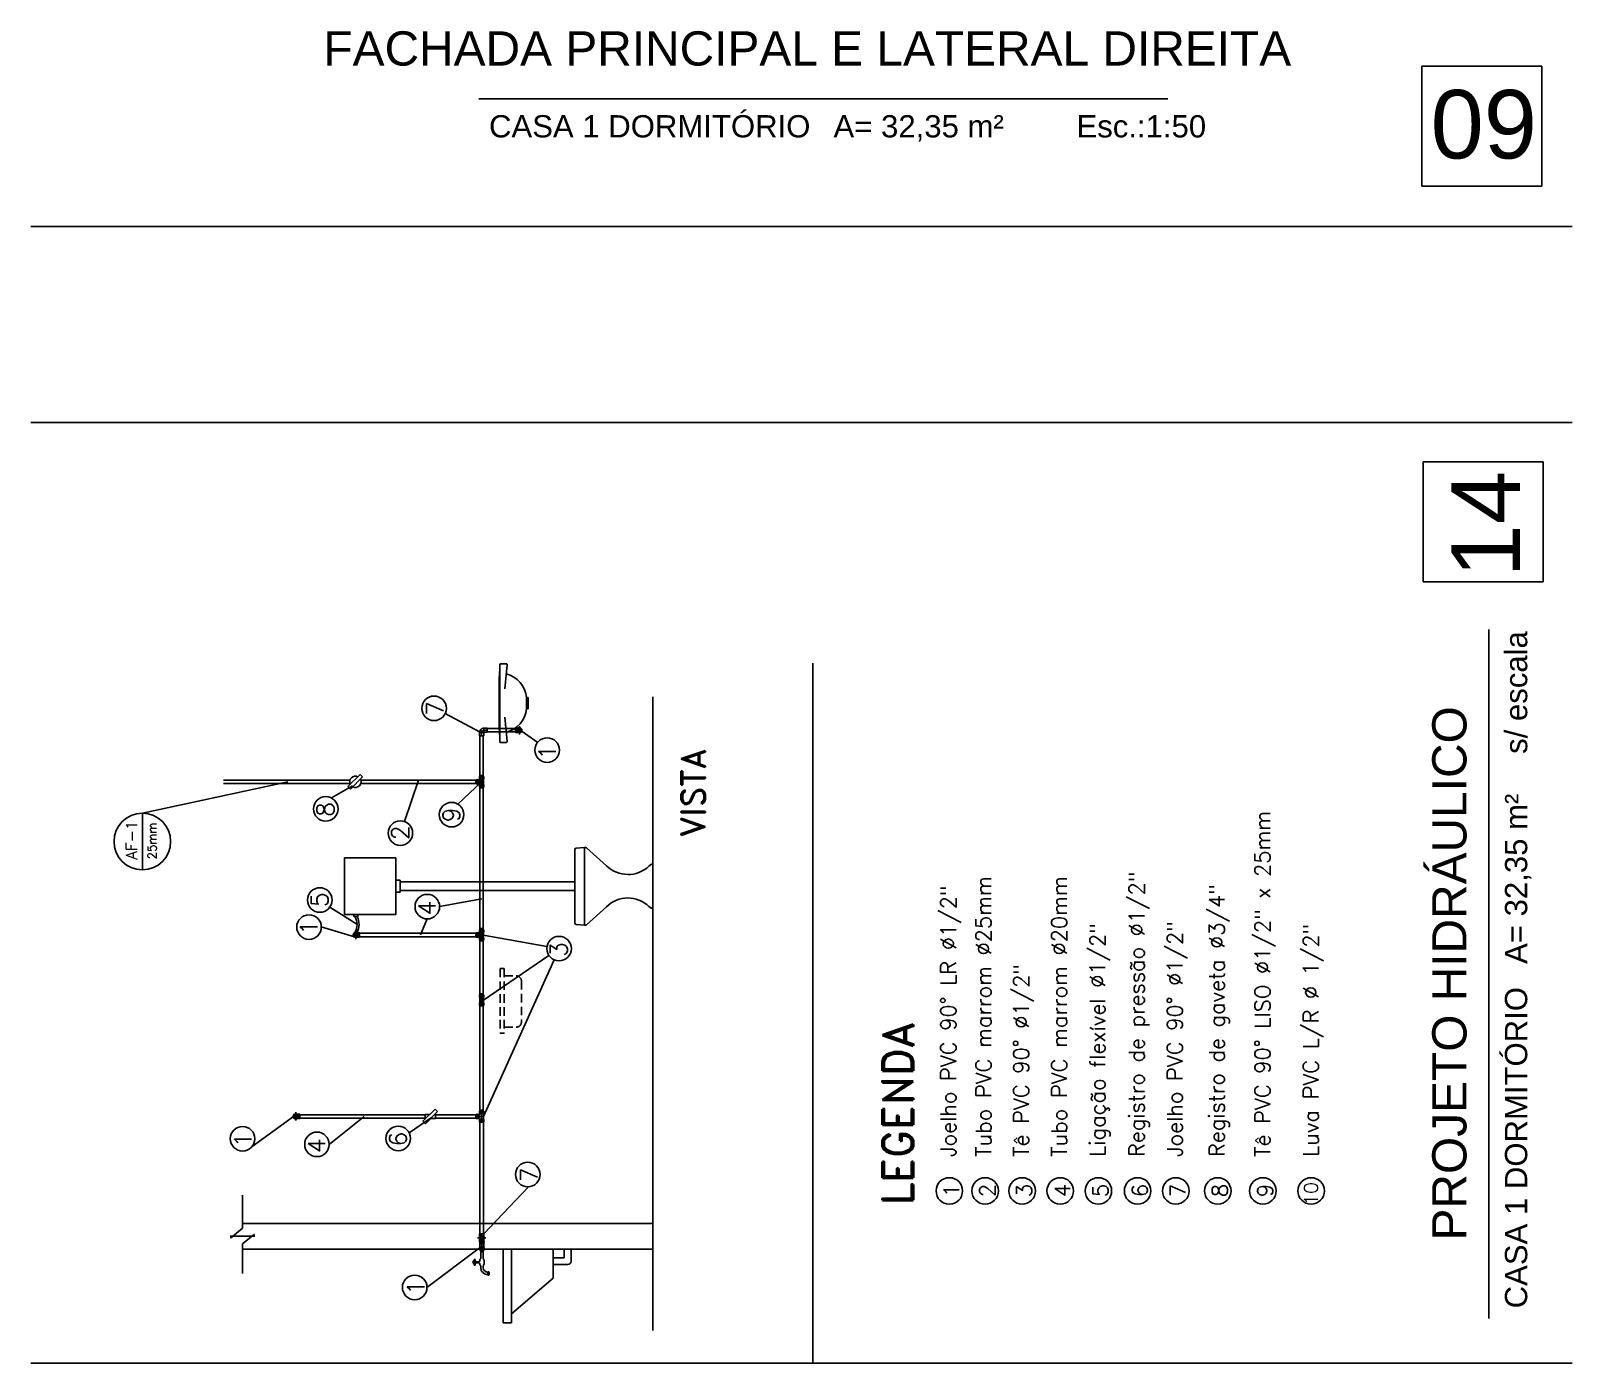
# Model space of a CAD drawing. Header units: millimetres. Extents: x 379 to 8329, y 269 to 4802.
# Drawn here: x 3722 to 4622, y 1154 to 1932 of the extents above; entities that cross this region are included whole.
import ezdxf

# ---------------------------------------------------------------- set-up
doc = ezdxf.new("R2010")
doc.units = ezdxf.units.MM
doc.header["$LTSCALE"] = 20
doc.header["$MEASUREMENT"] = 0
doc.linetypes.add('DASHED2', pattern=[0.375, 0.25, -0.125])
for name, color, linetype in [('1', 7, 'Continuous'), ('ARQ-1', 1, 'Continuous'), ('ARQ-2', 2, 'Continuous'), ('ARQ-4', 4, 'Continuous'), ('ARQ-SIMB', 2, 'Continuous'), ('Cotas', 7, 'Continuous'), ('ELE-TXT', 9, 'Continuous'), ('FINA', 1, 'Continuous'), ('HID-SIMB', 2, 'Continuous'), ('MURETA', 6, 'Continuous'), ('SAN-1', 1, 'Continuous'), ('SAN-SIMB', 2, 'Continuous'), ('Texto', 2, 'Continuous')]:
    doc.layers.add(name, color=color, linetype=linetype)
doc.styles.add('BUILD', font='romand.shx')
doc.styles.add('ROMANS', font='romans.shx')
doc.styles.add('Textos Gd.', font='arial.ttf', dxfattribs={"height": 0.15})

# ---------------------------------------------------------------- blocks, each defined once
blk = doc.blocks.new('11172F')
at = {"layer": 'ARQ-1'}
for q in [(-0.189, 0.333), (0.189, 0.333)]:
    blk.add_line((0, 0.333), q, dxfattribs=at)
at = {"layer": 'ARQ-2'}
for points in [[(0, 0), (-0.1016, 0), (-0.1024, 0, -0.610029), (-0.1065, 0.0079), (-0.1018, 0.0145, -0.035601), (-0.0981, 0.0189, 0.406195), (-0.1, 0.225), (-0.187, 0.323, -0.153597), (-0.189, 0.333), (-0.1855, 0.3736, -0.389559), (-0.1786, 0.38), (0, 0.38)], [(0, 0), (0.1016, 0), (0.1024, 0, 0.610029), (0.1065, 0.0079), (0.1018, 0.0145, 0.035601), (0.0981, 0.0189, -0.406195), (0.1, 0.225), (0.187, 0.323, 0.153597), (0.189, 0.333), (0.1855, 0.3736, 0.389559), (0.1786, 0.38), (0, 0.38)]]:
    blk.add_lwpolyline(points, format="xyb", dxfattribs=at)
blk = doc.blocks.new('1112F')
at = {"layer": 'ARQ-2'}
for p, q in [((-0.23, 0.1614), (-0.23, 0.1272)), ((-0.2275, 0.164), (0.2275, 0.164)), ((-0.2245, 0.1222), (-0.0829, 0.136)), ((0.2245, 0.1222), (0.0829, 0.136)), ((0.23, 0.1614), (0.23, 0.1272)), ((0.0324, 0.0087), (-0.0328, 0.0087)), ((-0.0324, 0), (-0.0328, 0.0087)), ((0.0324, 0), (-0.0324, 0)), ((0.0324, 0), (0.0328, 0.0087))]:
    blk.add_line(p, q, dxfattribs=at)
for centre, radius, start, end in [((-0.2275, 0.1614), 0.00252, 90, 180), ((-0.225, 0.1272), 0.00503, 180, 275.57078), ((-0.0326, -3.1675), 3.3372, 89.44063, 93.35322), ((-0.0167, 0.1666), 0.1587, 194.16989, 264.33594), ((0.0326, -3.1675), 3.3372, 86.64678, 90.55937), ((0.0167, 0.1666), 0.1587, 275.66406, 345.83011), ((0.225, 0.1272), 0.00503, 264.42922, 0), ((0.2275, 0.1614), 0.00252, 0, 90)]:
    blk.add_arc(centre, radius, start, end, dxfattribs=at)

msp = doc.modelspace()

# ---------------------------------------------------------------- linework, layer by layer
at = {"color": 1}
for p, q in [((3984.024, 1892.619), (4386.323, 1892.619)), ((4573.683, 1180.394), (4573.683, 1582.693))]:
    msp.add_line(p, q, dxfattribs=at)
at = {"layer": '1', "color": 1}
for p, q in [((4622.402, 1818.046), (3722.402, 1818.046)), ((4622.402, 1703.615), (3722.402, 1703.615))]:
    msp.add_line(p, q, dxfattribs=at)
at = {"layer": '1', "color": 2}
for p, q in [((3998.125, 1177.872), (3998.125, 1220.872)), ((4003.125, 1177.872), (4003.125, 1220.872)), ((4027.396, 1204.013), (4027.396, 1220.872)), ((4033.866, 1215.908), (4033.866, 1220.872)), ((4037.866, 1213.908), (4037.866, 1220.872)), ((4003.125, 1183.154), (4027.396, 1204.013)), ((3998.125, 1177.872), (4003.125, 1177.872))]:
    msp.add_line(p, q, dxfattribs=at)
at = {"layer": '1', "color": 1}
for points in [[(4534.67, 1841.724), (4534.67, 1911.724), (4604.67, 1911.724), (4604.67, 1841.724)], [(4535.402, 1610.615), (4535.402, 1680.615), (4605.402, 1680.615), (4605.402, 1610.615)]]:
    msp.add_lwpolyline(points, close=True, dxfattribs=at)
at = {"layer": '1', "color": 2}
msp.add_arc((4035.866, 1213.908), 2, 270, 0, dxfattribs=at)
at = {"layer": 'ARQ-4', "color": 1}
for p, q in [((3988.969, 1524.935), (4005.358, 1524.935)), ((3989.016, 1523.052), (4005.358, 1523.052)), ((3984.615, 1369.374), (3984.615, 1520.617)), ((3986.615, 1369.372), (3986.615, 1520.617)), ((3834.857, 1494.813), (3908.728, 1494.813)), ((3915.111, 1494.813), (3982.511, 1494.813)), ((3984.612, 1496.871), (3984.612, 1401.279)), ((3986.612, 1496.87), (3986.612, 1401.281)), ((3834.857, 1492.813), (3908.743, 1492.813)), ((3915.097, 1492.813), (3982.522, 1492.813)), ((3984.615, 1301.457), (3984.613, 1490.754)), ((3986.615, 1301.456), (3986.613, 1490.755)), ((3984.615, 1435.329), (3984.615, 1363.256)), ((3986.615, 1435.329), (3986.615, 1363.257)), ((3984.609, 1407.397), (3984.615, 1430.329)), ((3986.609, 1407.395), (3986.615, 1430.329)), ((3982.518, 1405.338), (3914.386, 1405.338)), ((3982.518, 1403.338), (3914.386, 1403.338)), ((3879.386, 1299.399), (3952.615, 1299.399)), ((3879.386, 1297.399), (3952.615, 1297.399)), ((3958.615, 1299.399), (3982.511, 1299.399)), ((3958.615, 1297.399), (3982.511, 1297.399)), ((3984.657, 1229.808), (3984.63, 1295.34)), ((3986.657, 1229.808), (3986.63, 1295.341))]:
    msp.add_line(p, q, dxfattribs=at)
for centre, radius, start, end in [((3904.258, 1410.499), 8.657, 326.787102, 32.566969), ((3904.076, 1410.52), 10, 331.070821, 27.638834)]:
    msp.add_arc(centre, radius, start, end, dxfattribs=at)
at = {"layer": 'ARQ-SIMB', "color": 1}
for p, q in [((3986.986, 1229.808), (4013.018, 1257.327)), ((3984.129, 1221.509), (3953.711, 1198.562))]:
    msp.add_line(p, q, dxfattribs=at)
at = {"layer": 'ARQ-SIMB', "color": 2}
for centre in [(4012.587, 1264.488), (3946.538, 1198.562)]:
    msp.add_circle(centre, 7.173, dxfattribs=at)
at = {"layer": 'Cotas', "color": 2}
for p, q in [((4027.396, 1215.908), (4033.866, 1215.908)), ((4027.396, 1211.908), (4035.866, 1211.908))]:
    msp.add_line(p, q, dxfattribs=at)
at = {"layer": 'FINA'}
for p, q in [((4085.615, 1173.311), (4085.615, 1543.537)), ((3984.335, 1522.999), (3964.422, 1533.794)), ((4008.617, 1523.595), (4018.354, 1516.866)), ((3914.665, 1498.063), (3907.594, 1490.992)), ((3916.079, 1496.648), (3909.008, 1489.577)), ((3916.079, 1496.648), (3914.665, 1498.063)), ((3948.811, 1494.813), (3940.512, 1470.634)), ((3787.516, 1475.429), (3872.407, 1493.835)), ((3910.203, 1491.426), (3897.916, 1484.386)), ((3909.008, 1489.577), (3907.594, 1490.992)), ((3985.615, 1493.813), (3971.82, 1480.759)), ((3961.079, 1420.922), (3985.745, 1425.442)), ((3897.034, 1420.696), (3912.693, 1410.609)), ((3953.906, 1413.749), (3950.001, 1404.445)), ((3911.45, 1403.265), (3892.013, 1409.22)), ((3981.778, 1404.338), (3986.747, 1404.338)), ((3982.887, 1405.555), (3982.516, 1405.553)), ((3982.516, 1405.553), (3982.518, 1403.123)), ((3982.887, 1405.555), (3982.889, 1403.125)), ((3983.75, 1405.561), (3983.099, 1405.556)), ((3983.099, 1405.556), (3983.101, 1403.126)), ((3983.75, 1405.561), (3983.942, 1405.452)), ((3983.752, 1403.102), (3983.751, 1405.561)), ((3983.942, 1405.452), (3984.507, 1405.452)), ((3983.95, 1403.212), (3983.942, 1405.452)), ((3984.399, 1406.163), (3984.403, 1406.814)), ((3984.399, 1406.163), (3984.507, 1405.971)), ((3986.858, 1406.161), (3984.399, 1406.162)), ((3984.403, 1406.814), (3986.833, 1406.812)), ((3984.404, 1407.026), (3984.406, 1407.397)), ((3984.404, 1407.026), (3986.834, 1407.024)), ((3984.406, 1407.397), (3986.836, 1407.395)), ((3984.507, 1405.971), (3984.507, 1405.452)), ((3986.747, 1405.963), (3984.507, 1405.971)), ((3985.621, 1400.529), (3985.621, 1408.486)), ((4023.789, 1397.667), (3985.621, 1404.507)), ((3986.858, 1406.161), (3986.747, 1405.963)), ((3986.747, 1402.713), (3986.747, 1405.963)), ((3986.833, 1406.812), (3986.858, 1406.161)), ((3986.836, 1407.395), (3986.834, 1407.024)), ((3982.518, 1403.123), (3982.889, 1403.125)), ((3983.101, 1403.126), (3983.752, 1403.102)), ((3983.752, 1403.102), (3983.95, 1403.212)), ((3983.95, 1403.212), (3984.507, 1403.212)), ((3984.399, 1402.513), (3984.507, 1402.705)), ((3986.858, 1402.515), (3984.399, 1402.514)), ((3984.399, 1402.513), (3984.403, 1401.862)), ((3984.403, 1401.862), (3986.833, 1401.864)), ((3984.404, 1401.65), (3986.834, 1401.652)), ((3984.404, 1401.65), (3984.406, 1401.279)), ((3984.406, 1401.279), (3986.836, 1401.281)), ((3984.507, 1402.705), (3984.507, 1403.212)), ((3986.747, 1402.713), (3984.507, 1402.705)), ((3986.858, 1402.515), (3986.747, 1402.713)), ((3986.833, 1401.864), (3986.858, 1402.515)), ((3986.836, 1401.281), (3986.834, 1401.652)), ((4024.924, 1392.36), (3986.741, 1366.315)), ((3986.741, 1298.399), (4027.906, 1389.861)), ((3875.787, 1298.334), (3851.547, 1280.812)), ((3875.343, 1298.334), (3879.021, 1298.334)), ((3877.386, 1299.671), (3876.691, 1298.976)), ((3877.227, 1299.697), (3876.695, 1299.165)), ((3877.528, 1299.629), (3876.724, 1298.825)), ((3877.659, 1299.575), (3876.781, 1298.697)), ((3877.049, 1299.704), (3876.819, 1299.474)), ((3877.778, 1299.509), (3876.857, 1298.588)), ((3877.887, 1299.434), (3876.95, 1298.496)), ((3877.987, 1299.349), (3877.059, 1298.421)), ((3877.087, 1300.814), (3877.087, 1295.969)), ((3878.077, 1299.255), (3877.17, 1298.348)), ((3878.391, 1298.276), (3877.214, 1297.099)), ((3878.158, 1299.151), (3877.263, 1298.256)), ((3878.23, 1299.038), (3877.34, 1298.148)), ((3878.395, 1298.464), (3877.384, 1297.454)), ((3878.291, 1298.914), (3877.4, 1298.023)), ((3878.34, 1298.779), (3877.438, 1297.877)), ((3878.349, 1298.049), (3877.441, 1297.141)), ((3878.376, 1298.63), (3877.445, 1297.699)), ((3878.209, 1297.724), (3877.765, 1297.281)), ((3877.828, 1297.119), (3879.386, 1297.119)), ((3877.829, 1299.679), (3879.386, 1299.679)), ((3879.386, 1299.679), (3879.386, 1297.119)), ((3896.65, 1282.091), (3917.047, 1298.446)), ((3943.358, 1288.758), (3956.322, 1297.692)), ((3985.785, 1218.996), (3985.785, 1224.29)), ((3984.291, 1220.928), (3984.291, 1220.543)), ((3984.291, 1220.928), (3984.291, 1220.543)), ((3984.57, 1220.927), (3984.291, 1220.927)), ((3987.279, 1220.543), (3984.291, 1220.543)), ((3987.279, 1220.543), (3984.291, 1220.543)), ((3984.553, 1220.543), (3984.808, 1220.129)), ((3984.553, 1220.543), (3984.808, 1220.129)), ((3984.562, 1222.161), (3984.67, 1222.353)), ((3987.021, 1222.163), (3984.562, 1222.161)), ((3984.562, 1222.161), (3984.567, 1221.509)), ((3984.567, 1221.509), (3986.997, 1221.511)), ((3984.568, 1221.298), (3986.998, 1221.299)), ((3984.568, 1221.298), (3984.57, 1220.927)), ((3984.57, 1220.927), (3987, 1220.928)), ((3984.67, 1222.353), (3984.67, 1223.986)), ((3986.91, 1222.361), (3984.67, 1222.353)), ((3986.762, 1220.129), (3984.808, 1220.129)), ((3986.762, 1220.129), (3984.808, 1220.129)), ((3985.128, 1220.129), (3985.128, 1215.393)), ((3986.503, 1220.129), (3986.503, 1215.348)), ((3987.016, 1220.543), (3986.762, 1220.129)), ((3987.016, 1220.543), (3986.762, 1220.129)), ((3986.91, 1222.361), (3986.91, 1223.986)), ((3987.021, 1222.162), (3986.91, 1222.361)), ((3986.997, 1221.511), (3987.021, 1222.162)), ((3987, 1220.928), (3986.998, 1221.299)), ((3987, 1220.928), (3987.279, 1220.928)), ((3987.279, 1220.928), (3987.279, 1220.543)), ((3987.279, 1220.928), (3987.279, 1220.543)), ((3981.84, 1214.918), (3981.31, 1214.918)), ((3981.31, 1214.918), (3981.31, 1211.62)), ((3981.84, 1211.62), (3981.31, 1211.62)), ((3981.744, 1213.993), (3981.744, 1213.993)), ((3981.84, 1214.918), (3981.84, 1211.62)), ((3981.84, 1213.993), (3982.038, 1213.993)), ((3982.038, 1212.544), (3981.84, 1212.544)), ((3982.038, 1213.993), (3982.038, 1212.544)), ((3984.398, 1213.544), (3982.038, 1213.544)), ((3984.398, 1212.994), (3982.038, 1212.994)), ((3985.128, 1211.145), (3985.128, 1210.104)), ((3986.503, 1211.19), (3986.503, 1210.104)), ((3989.251, 1207.608), (3989.251, 1205.706)), ((3989.861, 1207.608), (3989.251, 1207.608)), ((3989.861, 1207.608), (3989.861, 1205.706)), ((3989.861, 1207.389), (3990.018, 1207.389)), ((3990.018, 1207.389), (3990.018, 1205.95)), ((3989.861, 1205.706), (3989.251, 1205.706)), ((3990.018, 1205.95), (3989.861, 1205.95))]:
    msp.add_line(p, q, dxfattribs=at)
at = {"layer": 'FINA', "color": 2}
msp.add_line((3787.516, 1442.383), (3787.516, 1475.429), dxfattribs=at)
at = {"layer": 'FINA', "color": 1}
for p, q in [((3910.343, 1404.338), (3914.021, 1404.338)), ((3912.386, 1405.675), (3911.691, 1404.981)), ((3912.227, 1405.702), (3911.695, 1405.169)), ((3912.528, 1405.633), (3911.724, 1404.829)), ((3912.659, 1405.579), (3911.781, 1404.701)), ((3912.049, 1405.708), (3911.819, 1405.478)), ((3912.778, 1405.513), (3911.857, 1404.593)), ((3912.887, 1405.438), (3911.95, 1404.501)), ((3912.987, 1405.353), (3912.059, 1404.426)), ((3912.087, 1406.818), (3912.087, 1401.973)), ((3913.077, 1405.259), (3912.17, 1404.352)), ((3913.391, 1404.28), (3912.214, 1403.103)), ((3913.158, 1405.155), (3912.263, 1404.26)), ((3913.23, 1405.042), (3912.34, 1404.152)), ((3913.395, 1404.469), (3912.384, 1403.458)), ((3913.291, 1404.918), (3912.4, 1404.027)), ((3913.34, 1404.783), (3912.438, 1403.881)), ((3913.349, 1404.053), (3912.441, 1403.145)), ((3913.376, 1404.634), (3912.445, 1403.703)), ((3912.829, 1405.683), (3914.386, 1405.683)), ((3914.386, 1405.683), (3914.386, 1403.123)), ((3913.209, 1403.729), (3912.765, 1403.285)), ((3912.828, 1403.123), (3914.386, 1403.123))]:
    msp.add_line(p, q, dxfattribs=at)
at = {"layer": 'FINA', "color": 7}
for p, q in [((3846.018, 1235.872), (3875.615, 1235.872)), ((3915.615, 1235.872), (3875.615, 1235.872)), ((3915.615, 1235.872), (4085.615, 1235.872)), ((3846.018, 1220.872), (3875.615, 1220.872)), ((3915.615, 1220.872), (3875.615, 1220.872)), ((3915.615, 1220.872), (4085.615, 1220.872))]:
    msp.add_line(p, q, dxfattribs=at)
at = {"layer": 'FINA', "color": 2}
for centre, radius in [((3957.873, 1536.721), 7.173), ((4023.905, 1512.322), 7.173), ((3894.625, 1478.012), 7.173), ((3968.089, 1474.633), 7.173), ((3787.516, 1458.906), 16.523), ((3938.183, 1463.849), 7.173), ((3891.141, 1424.786), 7.173), ((3953.906, 1420.922), 7.173), ((3884.843, 1408.988), 7.173), ((4030.85, 1396.402), 7.173), ((3846.02, 1285.385), 7.173), ((3889.477, 1282.091), 7.173), ((3936.942, 1285.549), 7.173)]:
    msp.add_circle(centre, radius, dxfattribs=at)
at = {"layer": 'FINA', "color": 1}
for radius in [1.477, 1.306]:
    msp.add_circle((3912.091, 1404.403), radius, dxfattribs=at)
at = {"layer": 'FINA'}
for radius in [1.477, 1.306]:
    msp.add_circle((3877.091, 1298.399), radius, dxfattribs=at)
for centre, radius, start, end in [((3911.92, 1493.836), 3.338, 63.28782, 206.71218), ((3911.92, 1493.836), 3.338, 241.585849, 28.414151), ((3982.993, 1405.534), 0.11, 11.510688, 169.13031), ((3984.425, 1406.92), 0.11, 100.86969, 258.489312), ((3986.804, 1406.918), 0.11, 285.363161, 73.995841), ((3982.995, 1403.155), 0.11, 196.004159, 344.636839), ((3984.425, 1401.756), 0.11, 101.510688, 259.13031), ((3986.804, 1401.758), 0.11, 286.004159, 74.636839), ((3877.413, 1299.056), 0.726, 116.610898, 244.093279), ((3876.679, 1297.757), 0.767, 302.103448, 57.188606), ((3984.588, 1221.404), 0.11, 101.510688, 259.13031), ((3986.331, 1214.096), 1.769, 132.830741, 149.931337), ((3985.253, 1214.096), 1.769, 30.068663, 45.042482), ((3986.968, 1221.405), 0.11, 286.004159, 74.636839), ((3981.31, 1213.269), 0.729, 90, 270), ((3988.56, 1213.269), 4.171, 166.514635, 176.221162), ((3988.56, 1213.269), 4.171, 183.778838, 193.485365), ((3987.193, 1213.597), 2.765, 149.931337, 166.514635), ((3987.193, 1212.941), 2.765, 193.485365, 210.068663), ((3986.331, 1212.442), 1.769, 210.068663, 227.169259), ((3989.251, 1210.104), 4.123, 180, 270), ((3985.253, 1212.442), 1.769, 314.957518, 329.931337), ((3989.251, 1210.104), 2.749, 180, 270), ((3984.391, 1213.597), 2.765, 13.485365, 30.068663), ((3984.391, 1212.941), 2.765, 329.931337, 346.514635), ((3983.024, 1213.269), 4.171, 0, 13.485365), ((3983.024, 1213.269), 4.171, 346.514635, 0)]:
    msp.add_arc(centre, radius, start, end, dxfattribs=at)
at = {"layer": 'FINA', "color": 1}
for centre, radius, start, end in [((3912.413, 1405.06), 0.726, 116.610898, 244.093279), ((3911.679, 1403.762), 0.767, 302.103448, 57.188606)]:
    msp.add_arc(centre, radius, start, end, dxfattribs=at)
at = {"layer": 'HID-SIMB'}
for p, q in [((4040.015, 1412.89), (4040.015, 1417.89)), ((3846.018, 1252.423), (3846.018, 1233.125)), ((3846.018, 1233.125), (3839.079, 1227.362)), ((3846.018, 1228.531), (3838.772, 1228.531)), ((3846.018, 1223.936), (3852.956, 1229.699)), ((3846.018, 1228.531), (3853.264, 1228.531)), ((3846.018, 1206.618), (3846.018, 1223.936))]:
    msp.add_line(p, q, dxfattribs=at)
at = {"layer": 'MURETA', "color": 1}
for p, q in [((3910.996, 1416.329), (3910.996, 1415.159)), ((3913.281, 1416.329), (3913.281, 1415.159))]:
    msp.add_line(p, q, dxfattribs=at)
msp.add_lwpolyline([(3910.996, 1415.159), (3913.281, 1415.159)], dxfattribs=at)
at = {"layer": 'SAN-1'}
for p, q in [((3984.533, 1522.714), (3984.402, 1522.533)), ((3984.402, 1522.533), (3986.822, 1522.533)), ((3984.402, 1522.533), (3984.402, 1520.617)), ((3984.533, 1522.977), (3984.533, 1522.714)), ((3985.619, 1520.617), (3985.619, 1522.928)), ((3986.597, 1525.051), (3986.795, 1525.052)), ((3986.642, 1522.942), (3986.642, 1522.714)), ((3986.642, 1522.942), (3986.805, 1522.942)), ((3986.836, 1522.519), (3986.642, 1522.714)), ((3988.898, 1523.976), (3986.651, 1523.965)), ((3986.795, 1525.052), (3986.975, 1525.183)), ((3987.001, 1522.75), (3986.805, 1522.942)), ((3986.836, 1520.617), (3986.836, 1522.519)), ((3986.975, 1525.183), (3988.892, 1525.192)), ((3986.975, 1525.183), (3986.987, 1522.764)), ((3988.904, 1522.759), (3987.001, 1522.75)), ((3988.892, 1525.192), (3988.904, 1522.759)), ((4005.358, 1522.629), (4005.358, 1525.189)), ((4006.916, 1525.189), (4005.358, 1525.189)), ((4006.915, 1522.629), (4005.358, 1522.629)), ((4009.401, 1523.974), (4005.723, 1523.974)), ((4006.349, 1523.843), (4007.36, 1524.854)), ((4006.353, 1524.032), (4007.53, 1525.209)), ((4006.368, 1523.678), (4007.299, 1524.609)), ((4006.395, 1524.259), (4007.303, 1525.167)), ((4006.404, 1523.529), (4007.306, 1524.431)), ((4006.453, 1523.394), (4007.345, 1524.285)), ((4006.515, 1523.27), (4007.404, 1524.16)), ((4006.535, 1524.584), (4006.979, 1525.027)), ((4006.586, 1523.157), (4007.481, 1524.052)), ((4006.667, 1523.053), (4007.574, 1523.96)), ((4006.757, 1522.959), (4007.685, 1523.887)), ((4006.857, 1522.874), (4007.795, 1523.812)), ((4006.966, 1522.799), (4007.887, 1523.72)), ((4007.085, 1522.733), (4007.963, 1523.611)), ((4007.216, 1522.679), (4008.02, 1523.483)), ((4007.359, 1522.637), (4008.053, 1523.332)), ((4007.517, 1522.61), (4008.049, 1523.143)), ((4007.657, 1521.494), (4007.657, 1526.339)), ((4007.695, 1522.604), (4007.925, 1522.834)), ((3984.402, 1520.617), (3986.836, 1520.617)), ((3982.881, 1495.03), (3982.51, 1495.028)), ((3982.51, 1495.028), (3982.511, 1492.598)), ((3982.881, 1495.03), (3982.882, 1492.6)), ((3983.744, 1495.035), (3983.093, 1495.031)), ((3983.093, 1495.031), (3983.094, 1492.601)), ((3983.744, 1495.035), (3983.936, 1494.927)), ((3983.746, 1492.577), (3983.744, 1495.035)), ((3983.936, 1494.927), (3984.501, 1494.927)), ((3983.944, 1492.687), (3983.936, 1494.927)), ((3984.392, 1495.637), (3984.397, 1496.289)), ((3984.392, 1495.637), (3984.501, 1495.445)), ((3986.851, 1495.636), (3984.392, 1495.637)), ((3984.397, 1496.289), (3986.827, 1496.287)), ((3984.398, 1496.501), (3984.4, 1496.872)), ((3984.398, 1496.501), (3986.828, 1496.499)), ((3984.4, 1496.872), (3986.83, 1496.87)), ((3984.501, 1495.445), (3984.501, 1494.927)), ((3986.741, 1495.437), (3984.501, 1495.445)), ((3985.615, 1490.004), (3985.615, 1497.96)), ((3986.851, 1495.636), (3986.741, 1495.437)), ((3986.741, 1492.188), (3986.741, 1495.437)), ((3986.827, 1496.287), (3986.851, 1495.636)), ((3986.83, 1496.87), (3986.828, 1496.499)), ((3981.771, 1493.813), (3986.741, 1493.813)), ((3982.511, 1492.598), (3982.882, 1492.6)), ((3983.094, 1492.601), (3983.746, 1492.577)), ((3983.746, 1492.577), (3983.944, 1492.687)), ((3983.944, 1492.687), (3984.501, 1492.687)), ((3984.392, 1491.988), (3984.501, 1492.18)), ((3986.851, 1491.99), (3984.392, 1491.988)), ((3984.392, 1491.988), (3984.397, 1491.337)), ((3984.397, 1491.337), (3986.827, 1491.338)), ((3984.398, 1491.125), (3986.828, 1491.127)), ((3984.398, 1491.125), (3984.4, 1490.754)), ((3984.4, 1490.754), (3986.83, 1490.756)), ((3984.501, 1492.18), (3984.501, 1492.687)), ((3986.741, 1492.188), (3984.501, 1492.18)), ((3986.851, 1491.99), (3986.741, 1492.188)), ((3986.827, 1491.338), (3986.851, 1491.99)), ((3986.83, 1490.756), (3986.828, 1491.127)), ((3984.392, 1368.14), (3984.397, 1368.791)), ((3984.392, 1368.14), (3984.501, 1367.948)), ((3986.851, 1368.138), (3984.392, 1368.139)), ((3984.397, 1368.791), (3986.827, 1368.789)), ((3984.398, 1369.003), (3984.4, 1369.374)), ((3984.398, 1369.003), (3986.828, 1369.001)), ((3984.4, 1369.374), (3986.83, 1369.372)), ((3985.615, 1362.506), (3985.615, 1370.462)), ((3986.851, 1368.138), (3986.741, 1367.939)), ((3986.827, 1368.789), (3986.851, 1368.138)), ((3986.83, 1369.372), (3986.828, 1369.001)), ((3984.392, 1364.49), (3984.501, 1364.682)), ((3986.851, 1364.492), (3984.392, 1364.49)), ((3984.392, 1364.49), (3984.397, 1363.839)), ((3984.397, 1363.839), (3986.827, 1363.84)), ((3984.398, 1363.627), (3986.828, 1363.629)), ((3984.398, 1363.627), (3984.4, 1363.256)), ((3984.4, 1363.256), (3986.83, 1363.258)), ((3984.501, 1364.682), (3984.501, 1367.948)), ((3986.741, 1367.939), (3984.501, 1367.948)), ((3986.741, 1364.69), (3984.501, 1364.682)), ((3986.741, 1364.69), (3986.741, 1367.939)), ((3986.851, 1364.492), (3986.741, 1364.69)), ((3986.827, 1363.84), (3986.851, 1364.492)), ((3986.83, 1363.258), (3986.828, 1363.629)), ((3958.443, 1302.641), (3951.372, 1295.57)), ((3952.615, 1299.599), (3955.401, 1299.599)), ((3952.615, 1297.199), (3952.615, 1299.599)), ((3952.615, 1297.199), (3953.001, 1297.199)), ((3959.858, 1301.227), (3952.787, 1294.156)), ((3955.829, 1297.199), (3958.615, 1297.199)), ((3958.229, 1299.599), (3958.615, 1299.599)), ((3959.858, 1301.227), (3958.443, 1302.641)), ((3958.615, 1297.199), (3958.615, 1299.599)), ((3981.771, 1298.399), (3986.741, 1298.399)), ((3982.881, 1299.616), (3982.51, 1299.614)), ((3982.51, 1299.614), (3982.511, 1297.184)), ((3982.511, 1297.184), (3982.882, 1297.186)), ((3982.881, 1299.616), (3982.882, 1297.186)), ((3983.744, 1299.621), (3983.093, 1299.617)), ((3983.093, 1299.617), (3983.094, 1297.187)), ((3983.094, 1297.187), (3983.746, 1297.162)), ((3983.744, 1299.621), (3983.936, 1299.513)), ((3983.746, 1297.162), (3983.744, 1299.621)), ((3983.746, 1297.162), (3983.944, 1297.273)), ((3983.936, 1299.513), (3984.501, 1299.513)), ((3983.944, 1297.273), (3983.936, 1299.513)), ((3983.944, 1297.273), (3984.501, 1297.273)), ((3984.392, 1300.223), (3984.397, 1300.875)), ((3984.392, 1300.223), (3984.501, 1300.031)), ((3986.851, 1300.221), (3984.392, 1300.223)), ((3984.392, 1296.574), (3984.501, 1296.766)), ((3986.851, 1296.576), (3984.392, 1296.574)), ((3984.392, 1296.574), (3984.397, 1295.923)), ((3984.397, 1300.875), (3986.827, 1300.873)), ((3984.398, 1301.086), (3984.4, 1301.457)), ((3984.398, 1301.086), (3986.828, 1301.085)), ((3984.4, 1301.457), (3986.83, 1301.456)), ((3984.501, 1300.031), (3984.501, 1299.513)), ((3986.741, 1300.023), (3984.501, 1300.031)), ((3984.501, 1296.766), (3984.501, 1297.273)), ((3986.741, 1296.774), (3984.501, 1296.766)), ((3985.615, 1294.59), (3985.615, 1302.546)), ((3986.851, 1300.222), (3986.741, 1300.023)), ((3986.741, 1296.774), (3986.741, 1300.023)), ((3986.851, 1296.576), (3986.741, 1296.774)), ((3986.827, 1300.873), (3986.851, 1300.222)), ((3986.827, 1295.924), (3986.851, 1296.576)), ((3986.83, 1301.456), (3986.828, 1301.085)), ((3952.787, 1294.156), (3951.372, 1295.57)), ((3984.397, 1295.923), (3986.827, 1295.924)), ((3984.398, 1295.711), (3986.828, 1295.712)), ((3984.398, 1295.711), (3984.4, 1295.34)), ((3984.4, 1295.34), (3986.83, 1295.341)), ((3986.83, 1295.341), (3986.828, 1295.712)), ((3983.29, 1227.51), (3988.136, 1227.51)), ((3984.346, 1225.212), (3986.906, 1225.212)), ((3984.401, 1227.472), (3984.631, 1227.242)), ((3984.407, 1227.65), (3984.94, 1227.117)), ((3984.426, 1228.251), (3984.426, 1229.808)), ((3984.426, 1229.808), (3986.986, 1229.808)), ((3984.426, 1226.768), (3984.426, 1225.212)), ((3984.434, 1227.808), (3985.128, 1227.113)), ((3984.475, 1227.951), (3985.28, 1227.147)), ((3984.53, 1228.081), (3985.407, 1227.204)), ((3984.556, 1225.282), (3984.666, 1225.48)), ((3984.58, 1224.63), (3984.556, 1225.282)), ((3984.556, 1225.282), (3987.015, 1225.28)), ((3984.577, 1224.048), (3984.579, 1224.419)), ((3987.007, 1224.046), (3984.577, 1224.048)), ((3987.009, 1224.417), (3984.579, 1224.419)), ((3987.01, 1224.629), (3984.58, 1224.63)), ((3984.595, 1228.2), (3985.516, 1227.279)), ((3984.666, 1225.48), (3986.906, 1225.472)), ((3984.671, 1228.31), (3985.608, 1227.372)), ((3984.756, 1228.409), (3985.683, 1227.482)), ((3984.85, 1228.5), (3985.757, 1227.593)), ((3984.954, 1228.581), (3985.849, 1227.686)), ((3985.067, 1228.652), (3985.956, 1227.763)), ((3985.19, 1228.713), (3986.081, 1227.822)), ((3985.326, 1228.763), (3986.228, 1227.86)), ((3985.474, 1228.798), (3986.406, 1227.867)), ((3985.64, 1228.817), (3986.651, 1227.807)), ((3985.771, 1225.765), (3985.771, 1229.444)), ((3985.829, 1228.813), (3987.005, 1227.637)), ((3986.056, 1228.771), (3986.964, 1227.863)), ((3986.38, 1228.631), (3986.824, 1228.188)), ((3986.38, 1226.389), (3986.824, 1226.832)), ((3987.015, 1225.28), (3986.906, 1225.472)), ((3986.986, 1228.25), (3986.986, 1229.808)), ((3986.986, 1226.769), (3986.986, 1225.212)), ((3987.009, 1224.417), (3987.007, 1224.046)), ((3987.015, 1225.28), (3987.01, 1224.629))]:
    msp.add_line(p, q, dxfattribs=at)
for centre, radius in [((4007.653, 1523.909), 1.477), ((4007.653, 1523.909), 1.306), ((3985.706, 1227.513), 1.477), ((3985.706, 1227.513), 1.306)]:
    msp.add_circle(centre, radius, dxfattribs=at)
for centre, radius, start, end in [((3986.607, 1522.977), 2.074, 90.277487, 180), ((3986.656, 1522.928), 1.037, 90.277487, 180), ((4008.065, 1524.55), 0.767, 122.103448, 237.188606), ((4007.332, 1523.252), 0.726, 296.610898, 64.093279), ((3982.987, 1495.009), 0.11, 11.510688, 169.13031), ((3984.419, 1496.394), 0.11, 100.86969, 258.489312), ((3986.798, 1496.393), 0.11, 285.363161, 73.995841), ((3982.988, 1492.63), 0.11, 196.004159, 344.636839), ((3984.419, 1491.231), 0.11, 101.510688, 259.13031), ((3986.798, 1491.232), 0.11, 286.004159, 74.636839), ((3984.419, 1368.897), 0.11, 100.86969, 258.489312), ((3986.798, 1368.895), 0.11, 285.363161, 73.995841), ((3984.419, 1363.733), 0.11, 101.510688, 259.13031), ((3986.798, 1363.734), 0.11, 286.004159, 74.636839), ((3982.987, 1299.595), 0.11, 11.510688, 169.13031), ((3982.988, 1297.216), 0.11, 196.004159, 344.636839), ((3984.419, 1300.98), 0.11, 100.86969, 258.489312), ((3986.798, 1300.979), 0.11, 285.363161, 73.995841), ((3984.419, 1295.817), 0.11, 101.510688, 259.13031), ((3986.798, 1295.818), 0.11, 286.004159, 74.636839), ((3985.049, 1227.835), 0.726, 206.610898, 334.093279), ((3984.609, 1224.524), 0.11, 105.363161, 253.995841), ((3986.347, 1227.102), 0.767, 32.103448, 147.188606), ((3986.988, 1224.523), 0.11, 280.86969, 78.489312)]:
    msp.add_arc(centre, radius, start, end, dxfattribs=at)
at = {"layer": 'SAN-SIMB'}
for p, q in [((4178.942, 1154.303), (4178.942, 1563.139)), ((3905.615, 1449.329), (3905.615, 1416.329)), ((3935.615, 1449.329), (3905.615, 1449.329)), ((3935.615, 1449.329), (3935.615, 1416.329)), ((3935.615, 1436.329), (3938.115, 1436.329)), ((3938.115, 1436.329), (3938.115, 1429.329)), ((3938.115, 1435.329), (4040.015, 1435.329)), ((3935.615, 1429.329), (3938.115, 1429.329)), ((3938.115, 1430.329), (4040.015, 1430.329)), ((3935.615, 1416.329), (3905.615, 1416.329)), ((3722.402, 1154.303), (4622.402, 1154.303))]:
    msp.add_line(p, q, dxfattribs=at)
at = {"layer": 'SAN-SIMB', "linetype": 'DASHED2'}
for p, q in [((3996.357, 1384.743), (3998.857, 1384.743)), ((3996.357, 1384.743), (3996.357, 1347.086)), ((3998.857, 1384.743), (3998.857, 1347.086)), ((3998.857, 1380.495), (4005.857, 1380.495)), ((4008.857, 1377.495), (4008.857, 1353.495)), ((3998.857, 1350.495), (4005.857, 1350.495)), ((3996.357, 1347.086), (3998.857, 1347.086))]:
    msp.add_line(p, q, dxfattribs=at)
at = {"layer": 'SAN-SIMB'}
for centre in [(4258.722, 1254.884), (4279.636, 1254.884), (4301.224, 1254.884), (4323.487, 1254.884), (4345.75, 1254.884), (4368.687, 1254.884), (4390.95, 1254.884), (4415.443, 1254.884), (4441.802, 1254.884), (4469.97, 1254.884)]:
    msp.add_circle(centre, 7.747, dxfattribs=at)
at = {"layer": 'SAN-SIMB', "linetype": 'DASHED2'}
for centre, start, end in [((4005.857, 1377.495), 0, 90), ((4005.857, 1353.495), 270, 0)]:
    msp.add_arc(centre, 3, start, end, dxfattribs=at)

# ---------------------------------------------------------------- block references
at = {"layer": 'FINA', "rotation": 90}
for name, p, xscale, yscale, zscale in [('1112F', (4012.752, 1539.772), -100, 100, 100), ('11172F', (4085.615, 1432.829), -120, 120, 120)]:
    msp.add_blockref(name, p, dxfattribs=dict(at, xscale=xscale, yscale=yscale, zscale=zscale))

# ---------------------------------------------------------------- texts
at = {"layer": 'ELE-TXT', "style": 'BUILD'}
for s, height, p in [('VISTA', 14, (4116.2, 1461.544)), ('LEGENDA', 18, (4237.691, 1246.382))]:
    msp.add_text(s, height=height, rotation=90, dxfattribs=at).set_placement(p)
at = {"layer": 'Texto', "color": 3, "style": 'Textos Gd.'}
for s, height, p in [('FACHADA PRINCIPAL E LATERAL DIREITA', 20, (3893.248, 1912.092)), ('09', 40, (4539.733, 1857.84))]:
    msp.add_text(s, height=height, dxfattribs=at).set_placement(p)
at = {"layer": 'Texto', "color": 2, "style": 'Textos Gd.'}
for s, p in [('CASA 1 DORMITÓRIO', (3989.942, 1870.14)), ('A= 32,35 m²', (4191.091, 1870.14)), ('Esc.:1:50', (4332.971, 1870.14))]:
    msp.add_text(s, height=13, dxfattribs=at).set_placement(p)
at = {"layer": 'Texto', "color": 3, "style": 'Textos Gd.'}
for s, height, p in [('14', 40, (4591.926, 1613.197)), ('PROJETO HIDRÁULICO', 20, (4560.688, 1225.958))]:
    msp.add_text(s, height=height, rotation=90, dxfattribs=at).set_placement(p)
at = {"layer": 'Texto', "color": 2}
for s, height, style, p in [('s/ escala', 13, 'Textos Gd.', (4596.161, 1510.131)), ('7', 10, 'ROMANS', (3963.393, 1532.351)), ('1', 10, 'ROMANS', (4028.993, 1506.841)), ('A= 32,35 m²', 13, 'Textos Gd.', (4596.161, 1387.461)), ('8', 10, 'ROMANS', (3899.497, 1473.398)), ('9', 10, 'ROMANS', (3972.962, 1470.198)), ('AF-1', 6.5, 'ROMANS', (3784.493, 1448.411)), ('25mm', 5, 'ROMANS', (3795.697, 1448.616)), ('2', 10, 'ROMANS', (3943.055, 1459.759)), ('5', 10, 'ROMANS', (3896.014, 1420.662)), ('4', 10, 'ROMANS', (3958.779, 1415.789)), ('1', 10, 'ROMANS', (3889.716, 1404.359)), ('3', 10, 'ROMANS', (4035.722, 1391.619)), ('CASA 1 DORMITÓRIO', 13, 'Textos Gd.', (4596.161, 1186.312)), ('6', 10, 'ROMANS', (3941.815, 1280.888)), ('1', 10, 'ROMANS', (3851.292, 1280.356)), ('4', 10, 'ROMANS', (3894.349, 1276.958)), ('7', 10, 'ROMANS', (4018.246, 1260.007)), ('1', 10, 'ROMANS', (3952.196, 1194.082))]:
    msp.add_text(s, height=height, rotation=90, dxfattribs=dict(at, style=style)).set_placement(p)
at = {"layer": 'Texto', "style": 'ROMANS'}
for s, height, p in [('Tê PVC 90° LISO Ø1/2" x 25mm', 9, (4446.089, 1274.738)), ('Joelho PVC 90° LR Ø1/2"', 9, (4262.652, 1274.738)), ('Tubo PVC marrom Ø25mm', 9, (4283.172, 1274.738)), ('Tubo PVC marrom Ø20mm', 9, (4327.417, 1274.738)), ('Registro de pressão Ø1/2"', 9, (4372.618, 1274.738)), ('Registro de gaveta Ø3/4"', 9, (4419.374, 1274.738)), ('Ligação flexível Ø1/2"', 9, (4349.68, 1274.738)), ('Joelho PVC 90° Ø1/2"', 9, (4394.881, 1274.738)), ('Luva PVC L/R Ø 1/2"', 9, (4474.257, 1274.738)), ('Tê PVC 90° Ø1/2"', 9, (4305.154, 1274.738)), ('1', 9, (4264.49, 1251.27)), ('2', 9, (4285.403, 1251.27)), ('3', 9, (4306.992, 1251.27)), ('4', 9, (4329.255, 1251.27)), ('5', 9, (4351.518, 1251.27)), ('6', 9, (4374.455, 1251.27)), ('7', 9, (4396.718, 1251.27)), ('8', 9, (4421.211, 1251.27)), ('9', 9, (4447.57, 1251.27)), ('10', 8, (4473.954, 1246.358))]:
    msp.add_text(s, height=height, rotation=90, dxfattribs=at).set_placement(p)

doc.saveas('drawing.dxf')
